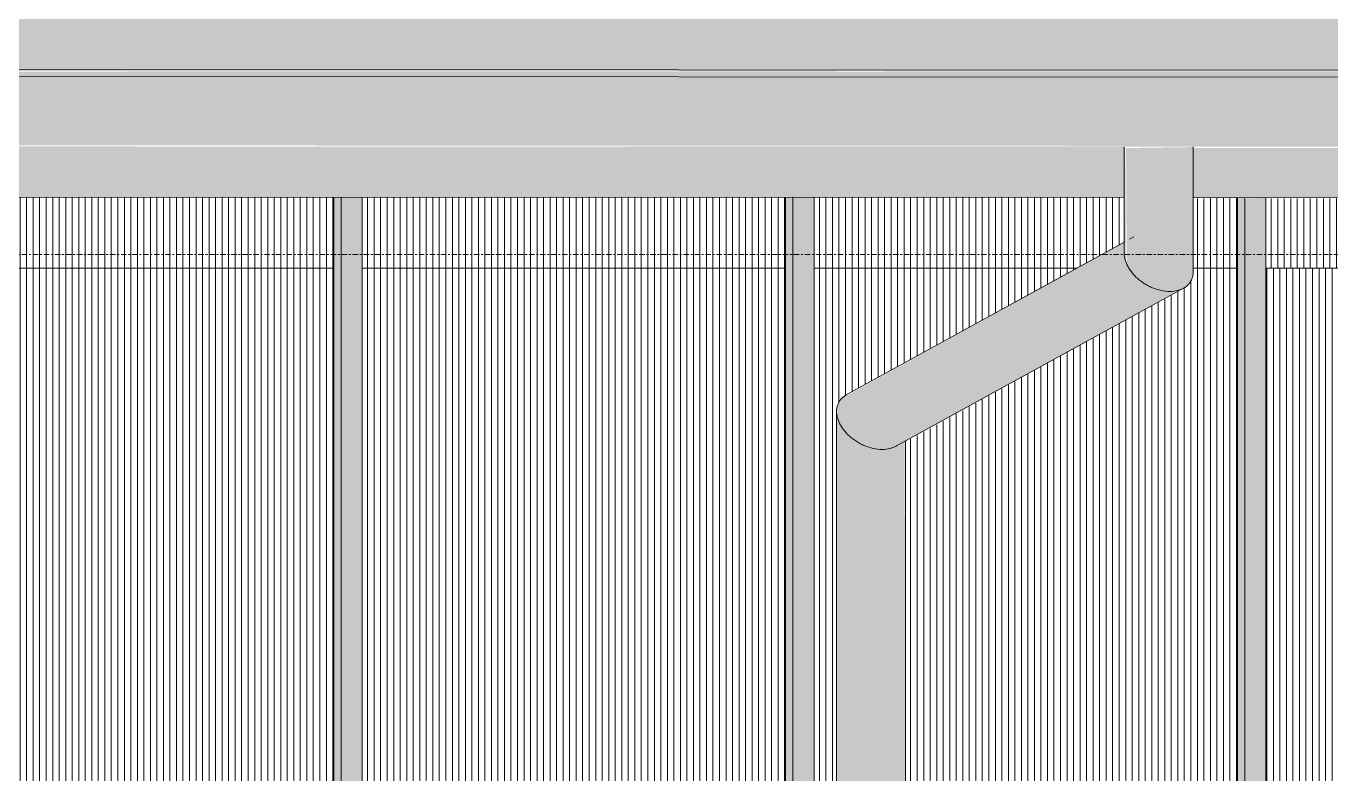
# Model space of a CAD drawing. Header units: millimetres. Extents: x -2361666 to -2009843, y -375 to 29863.
# Drawn here: x -2347657 to -2344817, y 14069 to 15697 of the extents above; entities that cross this region are included whole.
import ezdxf

# ---------------------------------------------------------------- set-up
doc = ezdxf.new("R2010")
doc.units = ezdxf.units.MM
doc.linetypes.add('AEC_Center', pattern=[24, 12, -4, 4, -4])
for name, color, linetype, lineweight in [('A-FLOR-LEVL', 51, 'Continuous', 5), ('A-GENM', 13, 'Continuous', 5), ('A-GLAZ-CURT', 52, 'Continuous', 5), ('A-GLAZ-CWMG', 51, 'Continuous', 5), ('A-ROOF', 132, 'Continuous', 5), ('P-SANR-FIXT', 6, 'Continuous', 5)]:
    doc.layers.add(name, color=color, linetype=linetype, lineweight=lineweight)

# ---------------------------------------------------------------- blocks, each defined once
blk = doc.blocks.new('Downpipe - L Spreader - Default-V9-SOUTH EAST - PART B')
at = {"layer": 'P-SANR-FIXT'}
for points in [[(-2345262.6, 15182.4), (-2345264.1, 15433.9), (-2345266.4, 15431.7), (-2345265.1, 15193.2)], [(-2345167.5, 15119.5), (-2345149.9, 15121.6), (-2345135.2, 15127.9), (-2345124.3, 15137.9), (-2345118, 15151), (-2345116.7, 15179.8), (-2345118, 15433.8), (-2345262.6, 15431.7), (-2345261.2, 15179.8), (-2345254, 15166.1), (-2345241.1, 15151), (-2345224.8, 15137.9), (-2345206.2, 15127.9), (-2345186.7, 15121.6)], [(-2345888.7, 14838.6), (-2345262.6, 15182.4), (-2345266.4, 15198.7), (-2345266.4, 15226.8), (-2345880.1, 14887.6), (-2345885, 14883.1), (-2345891.3, 14870.1), (-2345891.3, 14849.4)], [(-2345793.6, 14775.7), (-2345776.1, 14777.8), (-2345747.4, 14791.7), (-2345149.9, 15121.6), (-2345167.5, 15119.5), (-2345186.7, 15121.6), (-2345206.2, 15127.9), (-2345224.8, 15137.9), (-2345241.1, 15151), (-2345256.3, 15170.5), (-2345262.6, 15182.4), (-2345888.7, 14838.6), (-2345880.1, 14822.3), (-2345867.2, 14807.1), (-2345846.6, 14791.7), (-2345832.4, 14784.1), (-2345812.8, 14777.8)], [(-2345892.6, 11582.4), (-2345888.7, 11582.4), (-2345888.7, 14838.6), (-2345892.6, 14854.9), (-2345892.6, 11646.4)], [(-2345850.9, 11582.4), (-2345742.9, 11582.4), (-2345744.2, 14793.5), (-2345776.1, 14777.8), (-2345793.6, 14775.7), (-2345812.8, 14777.8), (-2345832.4, 14784.1), (-2345850.9, 14794.1), (-2345867.2, 14807.1), (-2345882.2, 14826.3), (-2345888.7, 14838.6), (-2345888.7, 11582.4), (-2345867.2, 11582.4)]]:
    blk.add_hatch(color=256, dxfattribs=at).paths.add_polyline_path(points)
for p, q in [((-2345266.6, 15434.3), (-2345266.6, 15202.6)), ((-2345116.6, 15162.2), (-2345116.6, 15434.2)), ((-2345265.5, 15227.4), (-2345871.5, 14894.6)), ((-2345245.4, 15238.4), (-2345255, 15233.2)), ((-2345763.9, 14782.6), (-2345137.8, 15126.4)), ((-2345892.7, 14858.8), (-2345892.7, 11582.4)), ((-2345742.7, 11582.4), (-2345742.7, 14794.3))]:
    blk.add_line(p, q, dxfattribs=at)
for points, knots in [([(-2345262.6, 15182.4), (-2345263.7, 15185.2), (-2345265.4, 15190.6), (-2345266.4, 15197.4), (-2345266.6, 15201.3), (-2345266.6, 15202.6)], [0, 0, 0, 0, 0.0416667, 0.0833333, 0.1040508, 0.1040508, 0.1040508, 0.1040508]), ([(-2345116.7, 15166.1), (-2345116.5, 15163.5), (-2345116.5, 15158.3), (-2345117.6, 15152.1), (-2345119.1, 15147.4), (-2345121, 15143), (-2345124.1, 15137.8), (-2345129.1, 15132.4), (-2345135, 15127.8), (-2345142, 15124.1), (-2345152.4, 15120.6), (-2345167.2, 15118.8), (-2345186.6, 15120.9), (-2345203.1, 15126.2), (-2345215.8, 15132.4), (-2345224.9, 15137.8), (-2345232, 15143), (-2345237.3, 15147.4), (-2345242.3, 15152.1), (-2345248.1, 15158.3), (-2345254.1, 15166.1), (-2345259, 15174.2), (-2345261.5, 15179.7), (-2345262.6, 15182.4)], [0.0833333, 0.0833333, 0.0833333, 0.0833333, 0.125, 0.1666667, 0.1875, 0.2083333, 0.25, 0.2916667, 0.3333333, 0.375, 0.4166667, 0.5, 0.5833333, 0.6666667, 0.7083333, 0.75, 0.7916667, 0.8125, 0.8333333, 0.875, 0.9166667, 0.9583333, 1, 1, 1, 1]), ([(-2345888.7, 14838.6), (-2345889.8, 14841.4), (-2345891.5, 14846.9), (-2345892.8, 14854.9), (-2345892.8, 14862.7), (-2345891.7, 14868.9), (-2345890.2, 14873.5), (-2345888.3, 14878), (-2345885.2, 14883.2), (-2345880.2, 14888.6), (-2345875.5, 14892.3), (-2345872.4, 14894.1), (-2345871.5, 14894.6)], [0, 0, 0, 0, 0.0416667, 0.0833333, 0.125, 0.1666667, 0.1875, 0.2083333, 0.25, 0.2916667, 0.3333333, 0.3493341, 0.3493341, 0.3493341, 0.3493341]), ([(-2345761.3, 14784.1), (-2345763.5, 14782.7), (-2345768.1, 14780.3), (-2345778.6, 14776.7), (-2345793.4, 14774.9), (-2345812.8, 14777.1), (-2345829.2, 14782.4), (-2345841.9, 14788.5), (-2345851, 14794), (-2345858.1, 14799.1), (-2345863.4, 14803.6), (-2345868.5, 14808.2), (-2345874.3, 14814.4), (-2345880.3, 14822.3), (-2345885.2, 14830.2), (-2345887.7, 14835.8), (-2345888.7, 14838.6)], [0.3333333, 0.3333333, 0.3333333, 0.3333333, 0.375, 0.4166667, 0.5, 0.5833333, 0.6666667, 0.7083333, 0.75, 0.7916667, 0.8125, 0.8333333, 0.875, 0.9166667, 0.9583333, 1, 1, 1, 1])]:
    blk.add_open_spline(points, degree=3, knots=knots, dxfattribs=at)
blk = doc.blocks.new('MulticellPanel_Polycarbonate_Danpal_1040w - Blue-V50-SOUTH EAST - PART B')
at = {"layer": 'A-GENM'}
h = blk.add_hatch(dxfattribs=at)
h.set_pattern_fill('FP_11', color=256, style=0, pattern_type=2)
h.set_pattern_definition([(90, (-2343523.783, 13427.169), (-14.182, 9e-16), [])])
h.paths.add_polyline_path([(-2343421.1, 11730.5), (-2343053.7, 11730.5), (-2343053.7, 15170.5), (-2343975, 15170.5), (-2343975, 11730.5), (-2343889.9, 11730.5)])
blk.add_line((-2343975, 15170.5), (-2343055.1, 15170.5), dxfattribs=at)
blk = doc.blocks.new('MulticellPanel_Polycarbonate_Danpal_1040w - Premium Dark Opal-2881225-SOUTH EAST - PART B')
at = {"layer": 'A-GENM'}
h = blk.add_hatch(dxfattribs=at)
h.set_pattern_fill('FP_12', color=256, style=0, pattern_type=2)
h.set_pattern_definition([(90, (-2345490.399, 13427.169), (-14.182, 9e-16), [])])
h.paths.add_polyline_path([(-2345941.7, 11730.5), (-2345892.6, 11730.5), (-2345891.3, 14870.1), (-2345882.2, 14885.6), (-2345867.2, 14896.9), (-2345368.9, 15170.5), (-2345941.7, 15170.5), (-2345941.7, 11881.1)])
h.paths.add_polyline_path([(-2345020.3, 11730.5), (-2345020.3, 15170.5), (-2345116.7, 15170.5), (-2345118, 15151), (-2345124.3, 15137.9), (-2345135.2, 15127.9), (-2345742.9, 14791.7), (-2345742.9, 11730.5), (-2345061.9, 11730.5)])
for p, q in [((-2345940.8, 15170.5), (-2345368.9, 15170.5)), ((-2345116.8, 15170.5), (-2345021.7, 15170.5))]:
    blk.add_line(p, q, dxfattribs=at)
blk = doc.blocks.new('MulticellPanel_Polycarbonate_Danpal_1040w - Premium Dark Opal-V52-SOUTH EAST - PART B')
at = {"layer": 'A-GENM'}
h = blk.add_hatch(dxfattribs=at)
h.set_pattern_fill('FP_13', color=256, style=0, pattern_type=2)
h.set_pattern_definition([(90, (-2346473.706, 13427.169), (-14.182, 9e-16), [])])
h.paths.add_polyline_path([(-2346925, 11730.5), (-2346003.6, 11730.5), (-2346003.6, 15170.5), (-2346925, 15170.5), (-2346925, 12075.2)])
blk.add_line((-2346925, 15170.5), (-2346005, 15170.5), dxfattribs=at)
blk = doc.blocks.new('MulticellPanel_Polycarbonate_Danpal_1040w - Opal-2881228-SOUTH EAST - PART B')
at = {"layer": 'A-GENM'}
h = blk.add_hatch(dxfattribs=at)
h.set_pattern_fill('FP_14', color=256, style=0, pattern_type=2)
h.set_pattern_definition([(90, (-2347457.014, 13427.169), (-14.182, 9e-16), [])])
h.paths.add_polyline_path([(-2347908.3, 11730.5), (-2346986.9, 11730.5), (-2346986.9, 15170.5), (-2347908.3, 15170.5), (-2347908.3, 11881.1)])
blk.add_line((-2347908.3, 15170.5), (-2346986.9, 15170.5), dxfattribs=at)
blk = doc.blocks.new('Rectangular Mullion - Mullion_FramedFacade_Danpal_DPAEC50-2881307-SOUTH EAST - PART B')
at = {"layer": 'A-GLAZ-CWMG'}
for points in [[(-2342057.2, 11730.5), (-2342054.4, 11730.5), (-2342054.4, 15170.5), (-2342070.3, 15170.5), (-2342070.3, 11730.5)], [(-2342040.4, 11730.5), (-2342008.4, 11730.5), (-2342008.4, 15170.5), (-2342054.4, 15170.5), (-2342054.4, 11730.5)], [(-2342070.4, 11730.5), (-2342070.3, 11730.5), (-2342070.4, 11881.1)]]:
    blk.add_hatch(color=256, dxfattribs=at).paths.add_polyline_path(points)
for p, q in [((-2342070.4, 15170.5), (-2342070.4, 11730.5)), ((-2342070.3, 15170.5), (-2342070.3, 11730.5)), ((-2342054.4, 11730.5), (-2342054.4, 15170.5)), ((-2342008.4, 15170.5), (-2342008.4, 11730.5))]:
    blk.add_line(p, q, dxfattribs=at)
blk = doc.blocks.new('Rectangular Mullion - Mullion_FramedFacade_Danpal_DPAEC50-V61-SOUTH EAST - PART B')
at = {"layer": 'A-GLAZ-CWMG'}
for points in [[(-2345987.6, 11730.5), (-2345987.6, 15170.5), (-2346003.6, 15170.5), (-2346003.6, 11730.5), (-2345990.4, 11730.5)], [(-2345941.7, 11730.5), (-2345941.7, 15170.5), (-2345987.6, 15170.5), (-2345987.6, 11730.5), (-2345963.5, 11730.5)], [(-2346003.6, 11730.5), (-2346003.6, 11730.5), (-2346003.6, 12075.2)]]:
    blk.add_hatch(color=256, dxfattribs=at).paths.add_polyline_path(points)
for p, q in [((-2346003.6, 15170.5), (-2346003.6, 11730.5)), ((-2346003.6, 15170.5), (-2346003.6, 11730.5)), ((-2345987.6, 11730.5), (-2345987.6, 15170.5)), ((-2345941.7, 15170.5), (-2345941.7, 11730.5))]:
    blk.add_line(p, q, dxfattribs=at)
blk = doc.blocks.new('Roofs 1 - Roofs 1-2640243-SOUTH EAST - PART B')
at = {"layer": 'A-ROOF'}
for points in [[(-2340262.3, 15595.9), (-2340268.9, 15599.5), (-2350327.7, 15603.9), (-2350327.7, 15600.3), (-2340322.9, 15595.9)], [(-2340261.6, 15584.3), (-2340260.8, 15591.8), (-2340262.3, 15595.9), (-2350327.7, 15598.9), (-2350327.7, 15588.7), (-2340322.9, 15584.3)], [(-2340325.6, 15434.3), (-2340261.6, 15584.3), (-2350327.7, 15588.7), (-2350327.7, 15438.7), (-2340374, 15434.3)], [(-2340328.1, 15431.7), (-2340325.6, 15434.3), (-2350327.7, 15436.4), (-2350327.7, 15436.1), (-2340374, 15431.7)]]:
    blk.add_hatch(color=256, dxfattribs=at).paths.add_polyline_path(points)
for p, q in [((-2340268.9, 15599.5), (-2350327.7, 15603.9)), ((-2340261.6, 15584.3), (-2350327.7, 15588.7))]:
    blk.add_line(p, q, dxfattribs=at)
blk = doc.blocks.new('MulticellPanel_Polycarbonate_Danpal_1040w - Grey-V148-SOUTH EAST - PART B')
at = {"layer": 'A-GENM'}
h = blk.add_hatch(dxfattribs=at)
h.set_pattern_fill('FP_85', color=256, style=0, pattern_type=2)
h.set_pattern_definition([(90, (-2344507.091, 15342.113), (-14.182, 9e-16), [])])
h.paths.add_polyline_path([(-2344036.9, 15170.5), (-2344036.9, 15323.3), (-2344958.3, 15321.7), (-2344958.3, 15170.5), (-2344037, 15170.5)])
blk.add_line((-2344038.4, 15170.5), (-2344958.3, 15170.5), dxfattribs=at)
blk = doc.blocks.new('MulticellPanel_Polycarbonate_Danpal_1040w - Grey-V149-SOUTH EAST - PART B')
at = {"layer": 'A-GENM'}
h = blk.add_hatch(dxfattribs=at)
h.set_pattern_fill('FP_86', color=256, style=0, pattern_type=2)
h.set_pattern_definition([(90, (-2345490.399, 15342.113), (-14.182, 9e-16), [])])
h.paths.add_polyline_path([(-2345020.3, 15170.5), (-2345020.3, 15170.5), (-2345020.3, 15323.7), (-2345116.7, 15321.7), (-2345116.7, 15170.5), (-2345061.9, 15170.5)])
h.paths.add_polyline_path([(-2345940.8, 15170.5), (-2345368.9, 15170.5), (-2345266.4, 15226.9), (-2345266.4, 15323.8), (-2345941.7, 15324.1), (-2345941.7, 15170.5)])
for p, q in [((-2345368.9, 15170.5), (-2345940.8, 15170.5)), ((-2345021.7, 15170.5), (-2345116.8, 15170.5))]:
    blk.add_line(p, q, dxfattribs=at)
blk = doc.blocks.new('MulticellPanel_Polycarbonate_Danpal_1040w - Grey-V150-SOUTH EAST - PART B')
at = {"layer": 'A-GENM'}
h = blk.add_hatch(dxfattribs=at)
h.set_pattern_fill('FP_87', color=256, style=0, pattern_type=2)
h.set_pattern_definition([(90, (-2346473.706, 15342.113), (-14.182, 9e-16), [])])
h.paths.add_polyline_path([(-2346233.8, 15170.5), (-2346003.6, 15170.5), (-2346003.6, 15324.2), (-2346925, 15324.6), (-2346925, 15170.5), (-2346702.6, 15170.5)])
blk.add_line((-2346005, 15170.5), (-2346925, 15170.5), dxfattribs=at)
blk = doc.blocks.new('MulticellPanel_Polycarbonate_Danpal_1040w - Grey-V151-SOUTH EAST - PART B')
at = {"layer": 'A-GENM'}
h = blk.add_hatch(dxfattribs=at)
h.set_pattern_fill('FP_88', color=256, style=0, pattern_type=2)
h.set_pattern_definition([(90, (-2347457.014, 15342.113), (-14.182, 9e-16), [])])
h.paths.add_polyline_path([(-2347445.5, 15170.5), (-2346986.9, 15170.5), (-2346986.9, 15324.6), (-2347908.3, 15325), (-2347908.3, 15170.5), (-2347615.7, 15170.5)])
blk.add_line((-2346986.9, 15170.5), (-2347908.3, 15170.5), dxfattribs=at)
blk = doc.blocks.new('Rectangular Mullion - Mullion_FramedFacade_Danpal_DPAEC50-V158-SOUTH EAST - PART B')
at = {"layer": 'A-GLAZ-CWMG'}
for points in [[(-2345012.5, 15170.5), (-2345004.3, 15170.5), (-2345004.3, 15323.7), (-2345020.3, 15321.7), (-2345020.3, 15170.5), (-2345016.3, 15170.5)], [(-2345003.9, 15170.5), (-2344958.3, 15170.5), (-2344958.3, 15323.7), (-2345004.3, 15321.7), (-2345004.3, 15170.5)]]:
    blk.add_hatch(color=256, dxfattribs=at).paths.add_polyline_path(points)
for p, q in [((-2345020.3, 15323.7), (-2345020.3, 15170.5)), ((-2345020.3, 15323.7), (-2345020.3, 15170.5)), ((-2345004.3, 15170.5), (-2345004.3, 15323.7)), ((-2344958.3, 15323.7), (-2344958.3, 15170.5))]:
    blk.add_line(p, q, dxfattribs=at)
blk = doc.blocks.new('Rectangular Mullion - Mullion_FramedFacade_Danpal_DPAEC50-V159-SOUTH EAST - PART B')
at = {"layer": 'A-GLAZ-CWMG'}
for points in [[(-2345995.8, 15170.5), (-2345987.6, 15170.5), (-2345987.6, 15324.2), (-2346003.6, 15324.2), (-2346003.6, 15170.5), (-2345999.4, 15170.5)], [(-2345987.2, 15170.5), (-2345941.7, 15170.5), (-2345941.7, 15324.1), (-2345987.6, 15324.2), (-2345987.6, 15170.5)]]:
    blk.add_hatch(color=256, dxfattribs=at).paths.add_polyline_path(points)
for p, q in [((-2346003.6, 15324.2), (-2346003.6, 15170.5)), ((-2346003.6, 15324.2), (-2346003.6, 15170.5)), ((-2345987.6, 15170.5), (-2345987.6, 15324.2)), ((-2345941.7, 15324.1), (-2345941.7, 15170.5))]:
    blk.add_line(p, q, dxfattribs=at)
blk = doc.blocks.new('Rectangular Mullion - Mullion_FramedFacade_Danpal_DPAEC50-V160-SOUTH EAST - PART B')
at = {"layer": 'A-GLAZ-CWMG'}
for points in [[(-2346979.1, 15170.5), (-2346970.9, 15170.5), (-2346970.9, 15324.6), (-2346986.9, 15324.6), (-2346986.9, 15170.5), (-2346982.9, 15170.5)], [(-2346970.5, 15170.5), (-2346925, 15170.5), (-2346925, 15324.6), (-2346970.9, 15324.6), (-2346970.9, 15170.5)]]:
    blk.add_hatch(color=256, dxfattribs=at).paths.add_polyline_path(points)
for p, q in [((-2346986.9, 15324.6), (-2346986.9, 15170.5)), ((-2346986.9, 15324.6), (-2346986.9, 15170.5)), ((-2346970.9, 15170.5), (-2346970.9, 15324.6)), ((-2346925, 15324.6), (-2346925, 15170.5))]:
    blk.add_line(p, q, dxfattribs=at)

msp = doc.modelspace()

# ---------------------------------------------------------------- hatches: boundary and pattern name
at = {"layer": 'A-ROOF'}
h = msp.add_hatch(color=256, dxfattribs=at)
h.paths.add_polyline_path([(-2340375.6, 15321.7), (-2340375.6, 15360.6), (-2340381.2, 15380.2), (-2340380.7, 15431.7), (-2341155.2, 15431.7), (-2341155.2, 15322), (-2340448.5, 15321.7)])
h.paths.add_polyline_path([(-2341304.9, 15322.1), (-2341304.9, 15432.1), (-2345116.7, 15431.7), (-2345116.7, 15323.8), (-2341311.6, 15322.1)])
h.paths.add_polyline_path([(-2345266.4, 15323.8), (-2345266.4, 15433.9), (-2349114.3, 15434.3), (-2349114.3, 15325.5), (-2345296.2, 15323.8)])
h.paths.add_polyline_path([(-2349263.9, 15325.6), (-2349263.9, 15435.6), (-2350327.7, 15434.3), (-2350327.7, 15326), (-2349280.9, 15325.6)])
h.paths.add_polyline_path([(-2340375.6, 15599.5), (-2340374, 15664.9), (-2340372.5, 15664.9), (-2340371.6, 15687.5), (-2340322.9, 15687.9), (-2340322.9, 15733.2), (-2350327.7, 15737.6), (-2350327.7, 15603.9), (-2340379.2, 15599.5)])

# ---------------------------------------------------------------- linework, layer by layer
at = {"layer": 'A-FLOR-LEVL', "linetype": 'AEC_Center'}
msp.add_line((-2360866.1, 15200), (-2294238.6, 15200), dxfattribs=at)
at = {"layer": 'A-ROOF'}
for p, q in [((-2345266.4, 15323.8), (-2349114.3, 15325.5)), ((-2341304.9, 15322.1), (-2345116.7, 15323.8))]:
    msp.add_line(p, q, dxfattribs=at)

# ---------------------------------------------------------------- block references
at = {"layer": 'A-GLAZ-CURT'}
for name, p in [('MulticellPanel_Polycarbonate_Danpal_1040w - Grey-V151-SOUTH EAST - PART B', (0, 0)), ('MulticellPanel_Polycarbonate_Danpal_1040w - Grey-V150-SOUTH EAST - PART B', (0, 0)), ('MulticellPanel_Polycarbonate_Danpal_1040w - Grey-V149-SOUTH EAST - PART B', (0, 0)), ('MulticellPanel_Polycarbonate_Danpal_1040w - Grey-V148-SOUTH EAST - PART B', (0, 0)), ('MulticellPanel_Polycarbonate_Danpal_1040w - Opal-2881228-SOUTH EAST - PART B', (0, 0)), ('MulticellPanel_Polycarbonate_Danpal_1040w - Premium Dark Opal-V52-SOUTH EAST - PART B', (0, 0)), ('MulticellPanel_Polycarbonate_Danpal_1040w - Premium Dark Opal-2881225-SOUTH EAST - PART B', (0, 0)), ('MulticellPanel_Polycarbonate_Danpal_1040w - Blue-V50-SOUTH EAST - PART B', (-983.3, 0))]:
    msp.add_blockref(name, p, dxfattribs=at)
at = {"layer": 'A-GLAZ-CWMG'}
for name, p in [('Rectangular Mullion - Mullion_FramedFacade_Danpal_DPAEC50-V160-SOUTH EAST - PART B', (0, 0)), ('Rectangular Mullion - Mullion_FramedFacade_Danpal_DPAEC50-V159-SOUTH EAST - PART B', (0, 0)), ('Rectangular Mullion - Mullion_FramedFacade_Danpal_DPAEC50-V158-SOUTH EAST - PART B', (0, 0)), ('Rectangular Mullion - Mullion_FramedFacade_Danpal_DPAEC50-2881307-SOUTH EAST - PART B', (-4916.5, 0)), ('Rectangular Mullion - Mullion_FramedFacade_Danpal_DPAEC50-V61-SOUTH EAST - PART B', (0, 0)), ('Rectangular Mullion - Mullion_FramedFacade_Danpal_DPAEC50-2881307-SOUTH EAST - PART B', (-2949.9, 0))]:
    msp.add_blockref(name, p, dxfattribs=at)
at = {"layer": 'A-ROOF'}
msp.add_blockref('Roofs 1 - Roofs 1-2640243-SOUTH EAST - PART B', (0, 0), dxfattribs=at)
at = {"layer": 'P-SANR-FIXT'}
msp.add_blockref('Downpipe - L Spreader - Default-V9-SOUTH EAST - PART B', (0, 0), dxfattribs=at)

doc.saveas('drawing.dxf')
